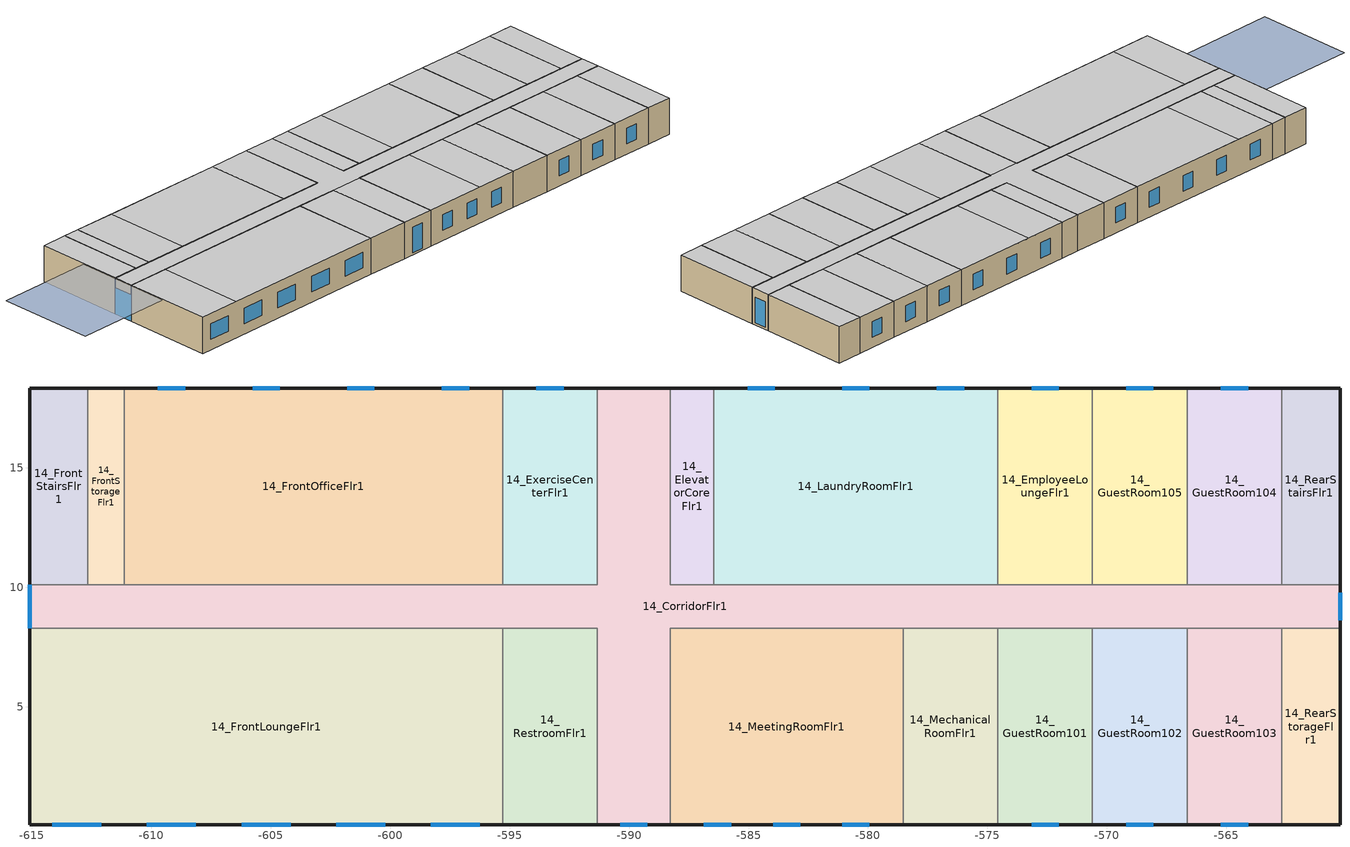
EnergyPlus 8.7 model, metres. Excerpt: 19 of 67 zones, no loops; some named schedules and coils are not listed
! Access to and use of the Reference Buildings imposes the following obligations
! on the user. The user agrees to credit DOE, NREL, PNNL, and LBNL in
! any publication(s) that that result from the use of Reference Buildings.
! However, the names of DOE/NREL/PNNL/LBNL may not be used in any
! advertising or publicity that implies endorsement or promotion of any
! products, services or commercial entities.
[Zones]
14_CorridorFlr1
 floor ground (HPSlab): -560.24,10.11 -560.24,8.28 -588.28,8.28 -588.28,0.05 -591.33,0.05 -591.33,8.28 -615.1,8.28 -615.1,10.11 -591.33,10.11 -591.33,18.34 -588.28,18.34 -588.28,10.11 z0
 wall outside (HPWall): -588.28,18.34 -591.33,18.34 / -615.1,10.11 -615.1,8.28 / -591.33,0.05 -588.28,0.05 / -560.24,8.28 -560.24,10.11 z0:3.35
 wall to 14_RearStairsFlr1 (int-walls): -560.24,10.11 -562.68,10.11 z0:3.35
 wall to 14_ExerciseCenterFlr1 (int-walls): -591.33,18.34 -591.33,10.11 -595.29,10.11 z0:3.35
 wall to 14_FrontOfficeFlr1 (int-walls): -595.29,10.11 -611.14,10.11 z0:3.35
 wall to 14_FrontStorageFlr1 (int-walls): -611.14,10.11 -612.66,10.11 z0:3.35
 wall to 14_FrontStairsFlr1 (int-walls): -612.66,10.11 -615.1,10.11 z0:3.35
 wall to 14_FrontLoungeFlr1 (int-walls): -615.1,8.28 -595.29,8.28 z0:3.35
 wall to 14_RestroomFlr1 (int-walls): -595.29,8.28 -591.33,8.28 -591.33,0.05 z0:3.35
 wall to 14_MeetingRoomFlr1 (int-walls): -588.28,0.05 -588.28,8.28 -578.53,8.28 z0:3.35
 wall to 14_MechanicalRoomFlr1 (int-walls): -578.53,8.28 -574.56,8.28 z0:3.35
 wall to 14_GuestRoom101 (int-walls): -574.56,8.28 -570.6,8.28 z0:3.35
 wall to 14_GuestRoom102 (int-walls): -570.6,8.28 -566.64,8.28 z0:3.35
 wall to 14_GuestRoom103 (int-walls): -566.64,8.28 -562.68,8.28 z0:3.35
 wall to 14_RearStorageFlr1 (int-walls): -562.68,8.28 -560.24,8.28 z0:3.35
 wall to 14_GuestRoom104 (int-walls): -562.68,10.11 -566.64,10.11 z0:3.35
 wall to 14_GuestRoom105 (int-walls): -566.64,10.11 -570.6,10.11 z0:3.35
 wall to 14_EmployeeLoungeFlr1 (int-walls): -570.6,10.11 -574.56,10.11 z0:3.35
 wall to 14_LaundryRoomFlr1 (int-walls): -574.56,10.11 -586.45,10.11 z0:3.35
 wall to 14_ElevatorCoreFlr1 (int-walls): -586.45,10.11 -588.28,10.11 -588.28,18.34 z0:3.35
 window (Dbl Elec Abs Bleached 6mm/13mm Air): -615.1,10.11 -615.1,8.28 z0:2.44; -590.37,0.05 -589.23,0.05 / -560.24,8.62 -560.24,9.76 z0.19:2.55
 ceiling to 14_CorridorFlr2 (INT-FLOOR-UNDERSIDE): -615.1,10.11 -615.1,8.28 -560.24,8.28 -560.24,10.11 -588.28,10.11 -588.28,18.34 -591.33,18.34 -591.33,10.11 z3.35
 ceiling to 14_GuestRoom206_208 (INT-FLOOR-UNDERSIDE): -591.33,8.28 -591.33,0.05 -588.28,0.05 -588.28,8.28 z3.35
14_ElevatorCoreFlr1
 floor ground (HPSlab): -586.45,18.34 -586.45,10.11 -588.28,10.11 -588.28,18.34 z0
 wall outside (HPWall): -586.45,18.34 -588.28,18.34 z0:3.35
 wall to 14_LaundryRoomFlr1 (int-walls): -586.45,10.11 -586.45,18.34 z0:3.35
 ceiling to 14_ElevatorCoreFlr2 (INT-FLOOR-UNDERSIDE): -588.28,18.34 -588.28,10.11 -586.45,10.11 -586.45,18.34 z3.35
14_EmployeeLoungeFlr1
 floor ground (HPSlab): -570.6,18.34 -570.6,10.11 -574.56,10.11 -574.56,18.34 z0
 wall outside (HPWall): -570.6,18.34 -574.56,18.34 z0:3.35
 wall to 14_GuestRoom105 (int-walls): -570.6,10.11 -570.6,18.34 z0:3.35
 wall to 14_LaundryRoomFlr1 (int-walls): -574.56,18.34 -574.56,10.11 z0:3.35
 window (Dbl Elec Abs Bleached 6mm/13mm Air): -572.01,18.34 -573.15,18.34 z0.95:2.4
 ceiling to 14_GuestRoom215_218 (INT-FLOOR-UNDERSIDE): -574.56,18.34 -574.56,10.11 -570.6,10.11 -570.6,18.34 z3.35
14_ExerciseCenterFlr1
 floor ground (HPSlab): -591.33,18.34 -591.33,10.11 -595.29,10.11 -595.29,18.34 z0
 wall outside (HPWall): -591.33,18.34 -595.29,18.34 z0:3.35
 wall to 14_FrontOfficeFlr1 (int-walls): -595.29,18.34 -595.29,10.11 z0:3.35
 window (Dbl Elec Abs Bleached 6mm/13mm Air): -592.74,18.34 -593.88,18.34 z0.95:2.4
 ceiling to 14_GuestRoom220_223 (INT-FLOOR-UNDERSIDE): -595.29,18.34 -595.29,10.11 -591.33,10.11 -591.33,18.34 z3.35
14_FrontLoungeFlr1
 floor ground (HPSlab): -595.29,8.28 -595.29,0.05 -615.1,0.05 -615.1,8.28 z0
 wall outside (HPWall): -615.1,8.28 -615.1,0.05 -595.29,0.05 z0:3.35
 wall to 14_RestroomFlr1 (int-walls): -595.29,0.05 -595.29,8.28 z0:3.35
 window (Dbl Elec Abs Bleached 6mm/13mm Air): -614.15,0.05 -612.09,0.05 / -610.18,0.05 -608.13,0.05 / -606.22,0.05 -604.17,0.05 / -602.26,0.05 -600.21,0.05 / -598.3,0.05 -596.24,0.05 z0.95:2.4
 ceiling to 14_GuestRoom201 (INT-FLOOR-UNDERSIDE): -615.1,8.28 -615.1,0.05 -611.14,0.05 -611.14,8.28 z3.35
 ceiling to 14_GuestRoom202_205 (INT-FLOOR-UNDERSIDE): -611.14,8.28 -611.14,0.05 -595.29,0.05 -595.29,8.28 z3.35
14_FrontOfficeFlr1
 floor ground (HPSlab): -595.29,18.34 -595.29,10.11 -611.14,10.11 -611.14,18.34 z0
 wall outside (HPWall): -595.29,18.34 -611.14,18.34 z0:3.35
 wall to 14_FrontStorageFlr1 (int-walls): -611.14,18.34 -611.14,10.11 z0:3.35
 window (Dbl Elec Abs Bleached 6mm/13mm Air): -596.7,18.34 -597.84,18.34 / -600.66,18.34 -601.8,18.34 / -604.63,18.34 -605.76,18.34 / -608.59,18.34 -609.73,18.34 z0.95:2.4
 ceiling to 14_GuestRoom220_223 (INT-FLOOR-UNDERSIDE): -607.18,18.34 -607.18,10.11 -595.29,10.11 -595.29,18.34 z3.35
 ceiling to 14_GuestRoom224 (INT-FLOOR-UNDERSIDE): -611.14,18.34 -611.14,10.11 -607.18,10.11 -607.18,18.34 z3.35
14_FrontStairsFlr1
 floor ground (HPSlab): -612.66,18.34 -612.66,10.11 -615.1,10.11 -615.1,18.34 z0
 wall outside (HPWall): -612.66,18.34 -615.1,18.34 -615.1,10.11 z0:3.35
 wall to 14_FrontStorageFlr1 (int-walls): -612.66,10.11 -612.66,18.34 z0:3.35
 ceiling to 14_FrontStairsFlr2 (INT-FLOOR-UNDERSIDE): -615.1,18.34 -615.1,10.11 -612.66,10.11 -612.66,18.34 z3.35
14_FrontStorageFlr1
 floor ground (HPSlab): -611.14,18.34 -611.14,10.11 -612.66,10.11 -612.66,18.34 z0
 wall outside (HPWall): -611.14,18.34 -612.66,18.34 z0:3.35
 ceiling to 14_FrontStorageFlr2 (INT-FLOOR-UNDERSIDE): -612.66,18.34 -612.66,10.11 -611.14,10.11 -611.14,18.34 z3.35
14_GuestRoom101
 floor ground (HPSlab): -570.6,8.28 -570.6,0.05 -574.56,0.05 -574.56,8.28 z0
 wall outside (HPWall): -574.56,0.05 -570.6,0.05 z0:3.35
 wall to 14_MechanicalRoomFlr1 (int-walls): -574.56,8.28 -574.56,0.05 z0:3.35
 wall to 14_GuestRoom102 (int-walls): -570.6,0.05 -570.6,8.28 z0:3.35
 window (Dbl Elec Abs Bleached 6mm/13mm Air): -573.15,0.05 -572.01,0.05 z0.95:2.4
 ceiling to 14_GuestRoom209_212 (INT-FLOOR-UNDERSIDE): -574.56,8.28 -574.56,0.05 -570.6,0.05 -570.6,8.28 z3.35
14_GuestRoom102
 floor ground (HPSlab): -566.64,8.28 -566.64,0.05 -570.6,0.05 -570.6,8.28 z0
 wall outside (HPWall): -570.6,0.05 -566.64,0.05 z0:3.35
 wall to 14_GuestRoom103 (int-walls): -566.64,0.05 -566.64,8.28 z0:3.35
 window (Dbl Elec Abs Bleached 6mm/13mm Air): -569.19,0.05 -568.05,0.05 z0.95:2.4
 ceiling to 14_GuestRoom209_212 (INT-FLOOR-UNDERSIDE): -570.6,8.28 -570.6,0.05 -566.64,0.05 -566.64,8.28 z3.35
14_GuestRoom103
 floor ground (HPSlab): -562.68,8.28 -562.68,0.05 -566.64,0.05 -566.64,8.28 z0
 wall outside (HPWall): -566.64,0.05 -562.68,0.05 z0:3.35
 wall to 14_RearStorageFlr1 (int-walls): -562.68,0.05 -562.68,8.28 z0:3.35
 window (Dbl Elec Abs Bleached 6mm/13mm Air): -565.23,0.05 -564.09,0.05 z0.95:2.4
 ceiling to 14_GuestRoom213 (INT-FLOOR-UNDERSIDE): -566.64,8.28 -566.64,0.05 -562.68,0.05 -562.68,8.28 z3.35
14_GuestRoom104
 floor ground (HPSlab): -562.68,18.34 -562.68,10.11 -566.64,10.11 -566.64,18.34 z0
 wall outside (HPWall): -562.68,18.34 -566.64,18.34 z0:3.35
 wall to 14_RearStairsFlr1 (int-walls): -562.68,10.11 -562.68,18.34 z0:3.35
 wall to 14_GuestRoom105 (int-walls): -566.64,18.34 -566.64,10.11 z0:3.35
 window (Dbl Elec Abs Bleached 6mm/13mm Air): -564.09,18.34 -565.23,18.34 z0.95:2.4
 ceiling to 14_GuestRoom214 (INT-FLOOR-UNDERSIDE): -566.64,18.34 -566.64,10.11 -562.68,10.11 -562.68,18.34 z3.35
14_GuestRoom105
 floor ground (HPSlab): -566.64,18.34 -566.64,10.11 -570.6,10.11 -570.6,18.34 z0
 wall outside (HPWall): -566.64,18.34 -570.6,18.34 z0:3.35
 window (Dbl Elec Abs Bleached 6mm/13mm Air): -568.05,18.34 -569.19,18.34 z0.95:2.4
 ceiling to 14_GuestRoom215_218 (INT-FLOOR-UNDERSIDE): -570.6,18.34 -570.6,10.11 -566.64,10.11 -566.64,18.34 z3.35
14_LaundryRoomFlr1
 floor ground (HPSlab): -574.56,18.34 -574.56,10.11 -586.45,10.11 -586.45,18.34 z0
 wall outside (HPWall): -574.56,18.34 -586.45,18.34 z0:3.35
 window (Dbl Elec Abs Bleached 6mm/13mm Air): -575.98,18.34 -577.11,18.34 / -579.94,18.34 -581.08,18.34 / -583.9,18.34 -585.04,18.34 z0.95:2.4
 ceiling to 14_GuestRoom215_218 (INT-FLOOR-UNDERSIDE): -582.49,18.34 -582.49,10.11 -574.56,10.11 -574.56,18.34 z3.35
 ceiling to 14_GuestRoom219 (INT-FLOOR-UNDERSIDE): -586.45,18.34 -586.45,10.11 -582.49,10.11 -582.49,18.34 z3.35
14_MechanicalRoomFlr1
 floor ground (HPSlab): -574.56,8.28 -574.56,0.05 -578.53,0.05 -578.53,8.28 z0
 wall outside (HPWall): -578.53,0.05 -574.56,0.05 z0:3.35
 wall to 14_MeetingRoomFlr1 (int-walls): -578.53,8.28 -578.53,0.05 z0:3.35
 ceiling to 14_GuestRoom209_212 (INT-FLOOR-UNDERSIDE): -578.53,8.28 -578.53,0.05 -574.56,0.05 -574.56,8.28 z3.35
14_MeetingRoomFlr1
 floor ground (HPSlab): -578.53,8.28 -578.53,0.05 -588.28,0.05 -588.28,8.28 z0
 wall outside (HPWall): -588.28,0.05 -578.53,0.05 z0:3.35
 window (Dbl Elec Abs Bleached 6mm/13mm Air): -586.87,0.05 -585.73,0.05 / -581.08,0.05 -579.94,0.05 / -583.97,0.05 -582.83,0.05 z0.95:2.4
 ceiling to 14_GuestRoom206_208 (INT-FLOOR-UNDERSIDE): -588.28,8.28 -588.28,0.05 -582.49,0.05 -582.49,8.28 z3.35
 ceiling to 14_GuestRoom209_212 (INT-FLOOR-UNDERSIDE): -582.49,8.28 -582.49,0.05 -578.53,0.05 -578.53,8.28 z3.35
14_RearStairsFlr1
 floor ground (HPSlab): -560.24,18.34 -560.24,10.11 -562.68,10.11 -562.68,18.34 z0
 wall outside (HPWall): -560.24,10.11 -560.24,18.34 -562.68,18.34 z0:3.35
 ceiling to 14_RearStairsFlr2 (INT-FLOOR-UNDERSIDE): -562.68,18.34 -562.68,10.11 -560.24,10.11 -560.24,18.34 z3.35
14_RearStorageFlr1
 floor ground (HPSlab): -560.24,8.28 -560.24,0.05 -562.68,0.05 -562.68,8.28 z0
 wall outside (HPWall): -562.68,0.05 -560.24,0.05 -560.24,8.28 z0:3.35
 ceiling to 14_RearStorageFlr2 (INT-FLOOR-UNDERSIDE): -562.68,8.28 -562.68,0.05 -560.24,0.05 -560.24,8.28 z3.35
14_RestroomFlr1
 floor ground (HPSlab): -591.33,8.28 -591.33,0.05 -595.29,0.05 -595.29,8.28 z0
 wall outside (HPWall): -595.29,0.05 -591.33,0.05 z0:3.35
 ceiling to 14_GuestRoom206_208 (INT-FLOOR-UNDERSIDE): -595.29,8.28 -595.29,0.05 -591.33,0.05 -591.33,8.28 z3.35
shading: -624.29,13.72 -624.29,4.57 -615.15,4.57 -615.15,13.72 z3.35
[Building]
Ref Bldg Small Hotel New2004_v1.3_5.0: North Axis {deg}=0; Terrain=City; Loads Convergence Tolerance Value=0.04; Temperature Convergence Tolerance Value {deltaC}=0.2; Solar Distribution=FullInteriorAndExterior; Maximum Number of Warmup Days=25; Minimum Number of Warmup Days=6
[Site:Location]
USA IL-CHICAGO-OHARE: Latitude {deg}=41.77; Longitude {deg}=-87.75; Time Zone {hr}=-6; Elevation {m}=190
[SizingPeriod:WeatherFileDays] Day of Week for Start Day=Monday; Use Weather File Daylight Saving Period=Yes; Use Weather File Rain and Snow Indicators=Yes
Name | Begin Month | Begin Day of Month | End Month | End Day of Month
HDD | 11 | 20 | 11 | 20
CDD | 7 | 21 | 7 | 21
HDD3 | 12 | 20 | 12 | 20
CDD2 | 5 | 23 | 5 | 23
[Site:GroundTemperature:BuildingSurface]
4.4, 3.3, 2.3, 1.8, 2, 4, 6.8, 9.3, 10.1, 9.6, 7.8, 6
[Site:WaterMainsTemperature]
Calculation Method=CORRELATION; Annual Average Outdoor Air Temperature {C}=9.69; Maximum Difference In Monthly Average Outdoor Air Temperatures {deltaC}=28.1
[Material] Thermal Absorptance=0.9
Name | Roughness | Thickness {m} | Conductivity {W/m-K} | Density {kg/m3} | Specific Heat {J/kg-K} | Solar Absorptance | Visible Absorptance
Std Wood 6inch | MediumSmooth | 0.15 | 0.12 | 540 | 1210 | 0.7 | 0.7
1/2IN Gypsum | Smooth | 0.0127 | 0.16 | 784.9 | 830 | 0.92 | 0.92
1IN Stucco | Smooth | 0.0253 | 0.6918 | 1858 | 837 | 0.92 | 0.92
8IN CONCRETE HW | Rough | 0.2032 | 1.311 | 2240 | 836.8 | 0.7 | 0.7
HW CONCRETE; MAT-CC05 4 HW CONCRETE | Rough | 0.1016 | 1.311 | 2240 | 836.8 | 0.7 | 0.7
Wall Insulation HP | MediumRough | 0.32972 | 0.049 | 265 | 836.8 | 0.7 | 0.7
Slab Insulation HP | MediumRough | 0.04439 | 0.049 | 265 | 836.8 | 0.7 | 0.7
[Material:NoMass]
CP02 CARPET PAD: Roughness=VeryRough; Thermal Resistance {m2-K/W}=0.2165; Thermal Absorptance=0.9; Solar Absorptance=0.7; Visible Absorptance=0.8
[WindowMaterial:Glazing] Optical Data Type=SpectralAverage; Thickness {m}=0.012; Infrared Transmittance at Normal Incidence=0; Front Side Infrared Hemispherical Emissivity=0.84; Conductivity {W/m-K}=0.9
Name | Solar Transmittance at Normal Incidence | Front Side Solar Reflectance at Normal Incidence | Back Side Solar Reflectance at Normal Incidence | Visible Transmittance at Normal Incidence | Front Side Visible Reflectance at Normal Incidence | Back Side Visible Reflectance at Normal Incidence | Back Side Infrared Hemispherical Emissivity
ECABS-2 BLEACHED 6MM | 0.814 | 0.086 | 0.086 | 0.847 | 0.099 | 0.099 | 0.1
ECABS-2 COLORED 6MM | 0.111 | 0.179 | 0.179 | 0.128 | 0.081 | 0.081 | 0.1
CLEAR 12MM | 0.653 | 0.064 | 0.064 | 0.841 | 0.077 | 0.077 | 0.84
[WindowMaterial:Gas]
ARGON 13MM: Gas Type=Argon; Thickness {m}=0.0127
[Construction]
int-walls: 1/2IN Gypsum, 1/2IN Gypsum
INT-FLOOR-UNDERSIDE: CP02 CARPET PAD, MAT-CC05 4 HW CONCRETE
InteriorFurnishings: Std Wood 6inch
HPWall: 1IN Stucco, 8IN CONCRETE HW, Wall Insulation HP, 1/2IN Gypsum
HPSlab: HW CONCRETE, Slab Insulation HP, CP02 CARPET PAD
Dbl Elec Abs Bleached 6mm/13mm Air: ECABS-2 BLEACHED 6MM, ARGON 13MM, CLEAR 12MM, ARGON 13MM, CLEAR 12MM
Dbl Elec Abs Colored 6mm/13mm Air: ECABS-2 COLORED 6MM, ARGON 13MM, CLEAR 12MM, ARGON 13MM, CLEAR 12MM
[WindowProperty:ShadingControl]
14_ECW: Shading Type=SwitchableGlazing; Construction with Shading=Dbl Elec Abs Colored 6mm/13mm Air; Shading Control Type=OnIfHighZoneAirTemperature; Setpoint {W/m2, W or deg C}=24; Shading Control Is Scheduled=No; Glare Control Is Active=No
[Zone] Type=1; Multiplier=1; Floor Area {m2}=autocalculate; Part of Total Floor Area=Yes
14_CorridorFlr1; 14_ElevatorCoreFlr1; 14_EmployeeLoungeFlr1; 14_ExerciseCenterFlr1; 14_FrontLoungeFlr1; 14_FrontOfficeFlr1; 14_FrontStairsFlr1; 14_FrontStorageFlr1; 14_GuestRoom101; 14_GuestRoom102; 14_GuestRoom103; 14_GuestRoom104; 14_GuestRoom105; 14_LaundryRoomFlr1; 14_MechanicalRoomFlr1; 14_MeetingRoomFlr1; 14_RearStairsFlr1; 14_RearStorageFlr1; 14_RestroomFlr1
[InternalMass] Construction=InteriorFurnishings
Name | Zone | Surface Area {m2}
14_CorridorFlr1 Internal Mass | 14_CorridorFlr1 | 301.0117
14_ElevatorCoreFlr1 Internal Mass | 14_ElevatorCoreFlr1 | 30.1006
14_EmployeeLoungeFlr1 Internal Mass | 14_EmployeeLoungeFlr1 | 65.2179
14_ExerciseCenterFlr1 Internal Mass | 14_ExerciseCenterFlr1 | 65.2179
14_FrontLoungeFlr1 Internal Mass | 14_FrontLoungeFlr1 | 326.1134
14_FrontOfficeFlr1 Internal Mass | 14_FrontOfficeFlr1 | 260.8717
14_FrontStairsFlr1 Internal Mass | 14_FrontStairsFlr1 | 40.1341
14_FrontStorageFlr1 Internal Mass | 14_FrontStorageFlr1 | 25.0838
14_GuestRoom101 Internal Mass | 14_GuestRoom101 | 65.2227
14_GuestRoom102 Internal Mass | 14_GuestRoom102 | 65.2227
14_GuestRoom103 Internal Mass | 14_GuestRoom103 | 65.2227
14_GuestRoom104 Internal Mass | 14_GuestRoom104 | 65.2179
14_GuestRoom105 Internal Mass | 14_GuestRoom105 | 65.2179
14_LaundryRoomFlr1 Internal Mass | 14_LaundryRoomFlr1 | 195.6538
14_MechanicalRoomFlr1 Internal Mass | 14_MechanicalRoomFlr1 | 65.2227
14_MeetingRoomFlr1 Internal Mass | 14_MeetingRoomFlr1 | 160.5482
14_RearStairsFlr1 Internal Mass | 14_RearStairsFlr1 | 40.144
14_RearStorageFlr1 Internal Mass | 14_RearStorageFlr1 | 40.1469
14_RestroomFlr1 Internal Mass | 14_RestroomFlr1 | 65.2227
[People] Fraction Radiant=0.3; Sensible Heat Fraction=AUTOCALCULATE; Activity Level Schedule=14_ACTIVITY_SCH; Enable ASHRAE 55 Comfort Warnings=No; Mean Radiant Temperature Calculation Type=ZoneAveraged; Work Efficiency Schedule=14_WORK_EFF_SCH; Clothing Insulation Calculation Method=ClothingInsulationSchedule; Clothing Insulation Schedule=14_CLOTHING_SCH; Air Velocity Schedule=14_AIR_VELO_SCH; Thermal Comfort Model 1 Type=FANGER
Name | Zone or ZoneList | Number of People Schedule | Number of People Calculation Method | Number of People | Zone Floor Area per Person {m2/person}
14_EmployeeLoungeFlr1 People | 14_EmployeeLoungeFlr1 | 14_EmployeeLounge_Occ_Sch | People | 11
14_ExerciseCenterFlr1 People | 14_ExerciseCenterFlr1 | 14_ExerciseRoom_Occ_Sch | People | 11
14_FrontLoungeFlr1 People | 14_FrontLoungeFlr1 | 14_EmployeeLounge_Occ_Sch | Area/Person |  | 3.08
14_FrontOfficeFlr1 People | 14_FrontOfficeFlr1 | 14_Office_Occ_Sch | People | 10 | 23.41
14_GuestRoom101 People | 14_GuestRoom101 | 14_GuestRoom_Occ_Sch | Area/Person |  | 23.41
14_GuestRoom102 People | 14_GuestRoom102 | 14_GuestRoom_Occ_Sch | Area/Person |  | 23.41
14_GuestRoom103 People | 14_GuestRoom103 | 14_GuestRoom_Occ_Sch | Area/Person |  | 23.41
14_GuestRoom104 People | 14_GuestRoom104 | 14_GuestRoom_Occ_Sch | Area/Person |  | 23.41
14_GuestRoom105 People | 14_GuestRoom105 | 14_GuestRoom_Occ_Sch | Area/Person |  | 23.41
14_LaundryRoomFlr1 People | 14_LaundryRoomFlr1 | 14_LaundryRoom_Occ_Sch | People | 11
14_MeetingRoomFlr1 People | 14_MeetingRoomFlr1 | 14_MeetingRoom_Occ_Sch | Area/Person |  | 1.87
14_RestroomFlr1 People | 14_RestroomFlr1 | 14_BLDG_OCC_SCH | People | 1
[Lights] Design Level Calculation Method=Watts/Area; Return Air Fraction=0; Fraction Radiant=0.2; Fraction Visible=0.6; Fraction Replaceable=1; Return Air Fraction Calculated from Plenum Temperature=No
Name | Zone or ZoneList | Schedule | Watts per Zone Floor Area {W/m2}
14_CorridorFlr1_Lights | 14_CorridorFlr1 | 14_Corridor_Ltg_Sch | 3.23
14_EmployeeLoungeFlr1_Lights | 14_EmployeeLoungeFlr1 | 14_EmployeeLounge_Ltg_Sch | 7.74
14_ExerciseCenterFlr1_Lights | 14_ExerciseCenterFlr1 | 14_ExerciseRoom_Ltg_Sch_Base | 5.82
14_FrontLoungeFlr1_Lights | 14_FrontLoungeFlr1 | 14_EmployeeLounge_Ltg_Sch | 7.1
14_FrontOfficeFlr1_Lights | 14_FrontOfficeFlr1 | 14_Office_Ltg_Sch_Base | 7.1
14_FrontStairsFlr1_Lights | 14_FrontStairsFlr1 | 14_Corridor_Ltg_Sch | 3.88
14_FrontStorageFlr1_Lights | 14_FrontStorageFlr1 | 14_Storage_Ltg_Sch | 5.16
14_GuestRoom101_Lights | 14_GuestRoom101 | 14_GuestRoom_Ltg_Sch_Base | 7.1
14_GuestRoom102_Lights | 14_GuestRoom102 | 14_GuestRoom_Ltg_Sch_Base | 7.1
14_GuestRoom103_Lights | 14_GuestRoom103 | 14_GuestRoom_Ltg_Sch_Base | 7.1
14_GuestRoom104_Lights | 14_GuestRoom104 | 14_GuestRoom_Ltg_Sch_Base | 7.1
14_GuestRoom105_Lights | 14_GuestRoom105 | 14_GuestRoom_Ltg_Sch_Base | 7.1
14_LaundryRoomFlr1_Lights | 14_LaundryRoomFlr1 | 14_LaundryRoom_Ltg_Sch | 3.88
14_MechanicalRoomFlr1_Lights | 14_MechanicalRoomFlr1 | 14_BLDG_LIGHT_SCH | 9.7
14_MeetingRoomFlr1_Lights | 14_MeetingRoomFlr1 | 14_MeetingRoom_Ltg_Sch_Base | 8.4
14_RearStairsFlr1_Lights | 14_RearStairsFlr1 | 14_Corridor_Ltg_Sch | 3.88
14_RearStorageFlr1_Lights | 14_RearStorageFlr1 | 14_Storage_Ltg_Sch | 5.16
14_RestroomFlr1_Lights | 14_RestroomFlr1 | 14_BLDG_LIGHT_SCH | 5.82
[ElectricEquipment] Fraction Latent=0; Fraction Lost=0
Name | Zone or ZoneList | Schedule | Design Level Calculation Method | Design Level {W} | Fraction Radiant | Watts per Zone Floor Area {W/m2}
14_ElevatorCoreFlr1_Elevators_Equip | 14_ElevatorCoreFlr1 | 14_BLDG_ELEVATORS | EquipmentLevel | 32109.9 | 0.5
14_EmployeeLoungeFlr1_PlugMisc_Equip | 14_EmployeeLoungeFlr1 | 14_EmployeeLounge_Eqp_Sch | Watts/Area |  | 0.5 | 77.16
14_ExerciseCenterFlr1_PlugMisc_Equip | 14_ExerciseCenterFlr1 | 14_ExerciseRoom_Eqp_Sch | Watts/Area |  | 0.5 | 11.5
14_FrontLoungeFlr1_PlugMisc_Equip | 14_FrontLoungeFlr1 | 14_EmployeeLounge_Eqp_Sch | Watts/Area |  | 0.5 | 15.4
14_FrontOfficeFlr1_PlugMisc_Equip | 14_FrontOfficeFlr1 | 14_Office_Eqp_Sch | Watts/Area |  | 0.5 | 12.9
14_GuestRoom101_PlugMisc_Equip | 14_GuestRoom101 | 14_GuestRoom_Eqp_Sch | Watts/Area |  | 0.5 | 14.3
14_GuestRoom102_PlugMisc_Equip | 14_GuestRoom102 | 14_GuestRoom_Eqp_Sch | Watts/Area |  | 0.5 | 14.3
14_GuestRoom103_PlugMisc_Equip | 14_GuestRoom103 | 14_GuestRoom_Eqp_Sch | Watts/Area |  | 0.5 | 14.3
14_GuestRoom104_PlugMisc_Equip | 14_GuestRoom104 | 14_GuestRoom_Eqp_Sch | Watts/Area |  | 0.5 | 14.3
14_GuestRoom105_PlugMisc_Equip | 14_GuestRoom105 | 14_GuestRoom_Eqp_Sch | Watts/Area |  | 0.5 | 14.3
14_LaundryRoomFlr1_LaundryWashers_Equip | 14_LaundryRoomFlr1 | 14_LaundryRoom_Eqp_Elec_Sch | EquipmentLevel | 2140 | 0.2
14_MeetingRoomFlr1_PlugMisc_Equip | 14_MeetingRoomFlr1 | 14_MeetingRoom_Eqp_Sch | Watts/Area |  | 0.5 | 12.9
14_RestroomFlr1_PlugMisc_Equip | 14_RestroomFlr1 | 14_BLDG_EQUIP_SCH | Watts/Area |  | 0.5 | 10.76
[GasEquipment]
14_LaundryRoomFlr1_LaundryDryers_Equip: Zone or ZoneList=14_LaundryRoomFlr1; Schedule=14_LaundryRoom_Eqp_Gas_Sch; Design Level Calculation Method=EquipmentLevel; Design Level {W}=18025; Fraction Latent=0; Fraction Radiant=0.2; Fraction Lost=0.5
[ZoneInfiltration:DesignFlowRate] Design Flow Rate Calculation Method=Flow/ExteriorArea; Flow per Exterior Surface Area {m3/s-m2}=0.000302; Constant Term Coefficient=1; Temperature Term Coefficient=0; Velocity Term Coefficient=0; Velocity Squared Term Coefficient=0
Name | Zone or ZoneList | Schedule
14_CorridorFlr1_Infiltration | 14_CorridorFlr1 | 14_INFIL_HALF_ON_SCH
14_ElevatorCoreFlr1_Infiltration | 14_ElevatorCoreFlr1 | 14_INFIL_HALF_ON_SCH
14_EmployeeLoungeFlr1_Infiltration | 14_EmployeeLoungeFlr1 | 14_INFIL_HALF_ON_SCH
14_ExerciseCenterFlr1_Infiltration | 14_ExerciseCenterFlr1 | 14_INFIL_HALF_ON_SCH
14_FrontLoungeFlr1_Infiltration | 14_FrontLoungeFlr1 | 14_INFIL_HALF_ON_SCH
14_FrontOfficeFlr1_Infiltration | 14_FrontOfficeFlr1 | 14_INFIL_HALF_ON_SCH
14_FrontStairsFlr1_Infiltration | 14_FrontStairsFlr1 | 14_INFIL_SCH
14_FrontStorageFlr1_Infiltration | 14_FrontStorageFlr1 | 14_INFIL_HALF_ON_SCH
14_GuestRoom101_Infiltration | 14_GuestRoom101 | 14_INFIL_HALF_ON_SCH
14_GuestRoom102_Infiltration | 14_GuestRoom102 | 14_INFIL_HALF_ON_SCH
14_GuestRoom103_Infiltration | 14_GuestRoom103 | 14_INFIL_HALF_ON_SCH
14_GuestRoom104_Infiltration | 14_GuestRoom104 | 14_INFIL_HALF_ON_SCH
14_GuestRoom105_Infiltration | 14_GuestRoom105 | 14_INFIL_HALF_ON_SCH
14_LaundryRoomFlr1_Infiltration | 14_LaundryRoomFlr1 | 14_INFIL_HALF_ON_SCH
14_MechanicalRoomFlr1_Infiltration | 14_MechanicalRoomFlr1 | 14_INFIL_HALF_ON_SCH
14_MeetingRoomFlr1_Infiltration | 14_MeetingRoomFlr1 | 14_INFIL_HALF_ON_SCH
14_RearStairsFlr1_Infiltration | 14_RearStairsFlr1 | 14_INFIL_SCH
14_RearStorageFlr1_Infiltration | 14_RearStorageFlr1 | 14_INFIL_HALF_ON_SCH
14_RestroomFlr1_Infiltration | 14_RestroomFlr1 | 14_INFIL_HALF_ON_SCH
[ZoneVentilation:WindandStackOpenArea] Opening Area Fraction Schedule=14_VentingSched; Opening Effectiveness=0.5; Discharge Coefficient for Opening=autocalculate; Minimum Indoor Temperature {C}=23; Maximum Indoor Temperature {C}=25.5; Delta Temperature {deltaC}=0.5; Minimum Outdoor Temperature {C}=-32; Maximum Outdoor Temperature {C}=33; Maximum Wind Speed {m/s}=40
Name | Zone | Opening Area {m2} | Effective Angle {deg}
14_D_CorridorFlr1_16_0_0_0_0_NV | 14_CorridorFlr1 | 4.44 | 270
14_W_CorridorFlr1_20_0_0_0_0_NV | 14_CorridorFlr1 | 2.69 | 180
14_W_CorridorFlr1_2_0_0_0_0_NV | 14_CorridorFlr1 | 2.69 | 90
14_W_ExerciseCenterFlr1_3_0_0_0_0_NV | 14_ExerciseCenterFlr1 | 1.65 | 0
14_W_FrontLoungeFlr1_5_0_0_0_0_NV; 14_W_FrontLoungeFlr1_5_0_0_0_1_NV; 14_W_FrontLoungeFlr1_5_0_0_0_2_NV; 14_W_FrontLoungeFlr1_5_0_0_0_3_NV; 14_W_FrontLoungeFlr1_5_0_0_0_4_NV | 14_FrontLoungeFlr1 | 2.97 | 180
14_W_FrontOfficeFlr1_3_0_0_0_0_NV; 14_W_FrontOfficeFlr1_3_0_0_0_1_NV; 14_W_FrontOfficeFlr1_3_0_0_0_2_NV; 14_W_FrontOfficeFlr1_3_0_0_0_3_NV | 14_FrontOfficeFlr1 | 1.64 | 0
14_W_LaundryRoomFlr1_3_0_0_0_0_NV; 14_W_LaundryRoomFlr1_3_0_0_0_1_NV; 14_W_LaundryRoomFlr1_3_0_0_0_2_NV | 14_LaundryRoomFlr1 | 1.65 | 0
14_W_MeetingRoomFlr1_5_0_0_0_0_NV; 14_W_MeetingRoomFlr1_5_0_0_0_1_NV; 14_W_MeetingRoomFlr1_5_0_0_0_2_NV | 14_MeetingRoomFlr1 | 1.65 | 180
[Exterior:Lights]
14_Exterior Facade Lighting: Schedule=ALWAYS_ON; Design Level {W}=7536; Control Option=AstronomicalClock
[DesignSpecification:OutdoorAir] Outdoor Air Method=Flow/Zone
Name | Outdoor Air Flow per Zone {m3/s}
14_SZ DSOA FrontStairsFlr1; 14_SZ DSOA FrontStorageFlr1; 14_SZ DSOA RearStairsFlr1; 14_SZ DSOA RearStorageFlr1
14_SZ DSOA GuestRoom101; 14_SZ DSOA GuestRoom102; 14_SZ DSOA GuestRoom103; 14_SZ DSOA GuestRoom104; 14_SZ DSOA GuestRoom105 | 0.01416
[Sizing:Zone] Zone Cooling Design Supply Air Temperature Input Method=SupplyAirTemperature; Zone Cooling Design Supply Air Temperature {C}=14; Zone Heating Design Supply Air Temperature Input Method=SupplyAirTemperature; Zone Heating Design Supply Air Temperature {C}=40; Zone Cooling Design Supply Air Humidity Ratio {kgWater/kgDryAir}=0.0085; Zone Heating Design Supply Air Humidity Ratio {kgWater/kgDryAir}=0.008; Cooling Design Air Flow Method=DesignDay; Heating Design Air Flow Method=DesignDay
Name | Design Specification Outdoor Air Object
14_FrontStairsFlr1 | 14_SZ DSOA FrontStairsFlr1
14_FrontStorageFlr1 | 14_SZ DSOA FrontStorageFlr1
14_GuestRoom101 | 14_SZ DSOA GuestRoom101
14_GuestRoom102 | 14_SZ DSOA GuestRoom102
14_GuestRoom103 | 14_SZ DSOA GuestRoom103
14_GuestRoom104 | 14_SZ DSOA GuestRoom104
14_GuestRoom105 | 14_SZ DSOA GuestRoom105
14_RearStairsFlr1 | 14_SZ DSOA RearStairsFlr1
14_RearStorageFlr1 | 14_SZ DSOA RearStorageFlr1
[ZoneControl:Thermostat] Control Type Schedule=14_Dual Zone Control Type Sched
Name | Zone or ZoneList | Control 1
14_FrontStairsFlr1 Thermostat | 14_FrontStairsFlr1 | 14_FrontStairsFlr1 DualSPSched
14_FrontStorageFlr1 Thermostat | 14_FrontStorageFlr1 | 14_FrontStorageFlr1 DualSPSched
14_GuestRoom101 Thermostat | 14_GuestRoom101 | 14_GuestRoom101 DualSPSched
14_GuestRoom102 Thermostat | 14_GuestRoom102 | 14_GuestRoom102 DualSPSched
14_GuestRoom103 Thermostat | 14_GuestRoom103 | 14_GuestRoom103 DualSPSched
14_GuestRoom104 Thermostat | 14_GuestRoom104 | 14_GuestRoom104 DualSPSched
14_GuestRoom105 Thermostat | 14_GuestRoom105 | 14_GuestRoom105 DualSPSched
14_RearStairsFlr1 Thermostat | 14_RearStairsFlr1 | 14_RearStairsFlr1 DualSPSched
14_RearStorageFlr1 Thermostat | 14_RearStorageFlr1 | 14_RearStorageFlr1 DualSPSched
[ThermostatSetpoint:DualSetpoint]
Name | Heating Setpoint Temperature Schedule | Cooling Setpoint Temperature Schedule
14_FrontStairsFlr1 DualSPSched; 14_FrontStorageFlr1 DualSPSched; 14_RearStairsFlr1 DualSPSched; 14_RearStorageFlr1 DualSPSched | 14_UnitHeater_HtgSP_Sch | 14_UnitHeater_ClgSP_Sch
14_GuestRoom101 DualSPSched; 14_GuestRoom102 DualSPSched; 14_GuestRoom103 DualSPSched; 14_GuestRoom104 DualSPSched; 14_GuestRoom105 DualSPSched | 14_HTGSETP_SCH | 14_CLGSETP_SCH
[ZoneHVAC:PackagedTerminalAirConditioner] Availability Schedule=ALWAYS_ON; Cooling Supply Air Flow Rate {m3/s}=AUTOSIZE; Heating Supply Air Flow Rate {m3/s}=AUTOSIZE; No Load Supply Air Flow Rate {m3/s}=AUTOSIZE; Cooling Outdoor Air Flow Rate {m3/s}=AUTOSIZE; Heating Outdoor Air Flow Rate {m3/s}=AUTOSIZE; No Load Outdoor Air Flow Rate {m3/s}=AUTOSIZE; Fan Placement=DrawThrough; Supply Air Fan Operating Mode Schedule=14_ALWAYS_OFF
Name | Supply Air Fan | Heating Coil | Cooling Coil
14_GuestRoom101 PTAC | 14_GuestRoom101 PTACFan | 14_GuestRoom101 PTAC heat coil | 14_GuestRoom101 PTAC DXCoil
14_GuestRoom102 PTAC | 14_GuestRoom102 PTACFan | 14_GuestRoom102 PTAC heat coil | 14_GuestRoom102 PTAC DXCoil
14_GuestRoom103 PTAC | 14_GuestRoom103 PTACFan | 14_GuestRoom103 PTAC heat coil | 14_GuestRoom103 PTAC DXCoil
14_GuestRoom104 PTAC | 14_GuestRoom104 PTACFan | 14_GuestRoom104 PTAC heat coil | 14_GuestRoom104 PTAC DXCoil
14_GuestRoom105 PTAC | 14_GuestRoom105 PTACFan | 14_GuestRoom105 PTAC heat coil | 14_GuestRoom105 PTAC DXCoil
14_GuestRoom201 PTAC | 14_GuestRoom201 PTACFan | 14_GuestRoom201 PTAC heat coil | 14_GuestRoom201 PTAC DXCoil
14_GuestRoom202_205 PTAC | 14_GuestRoom202_205 PTACFan | 14_GuestRoom202_205 PTAC heat coil | 14_GuestRoom202_205 PTAC DXCoil
14_GuestRoom206_208 PTAC | 14_GuestRoom206_208 PTACFan | 14_GuestRoom206_208 PTAC heat coil | 14_GuestRoom206_208 PTAC DXCoil
14_GuestRoom209_212 PTAC | 14_GuestRoom209_212 PTACFan | 14_GuestRoom209_212 PTAC heat coil | 14_GuestRoom209_212 PTAC DXCoil
14_GuestRoom213 PTAC | 14_GuestRoom213 PTACFan | 14_GuestRoom213 PTAC heat coil | 14_GuestRoom213 PTAC DXCoil
14_GuestRoom214 PTAC | 14_GuestRoom214 PTACFan | 14_GuestRoom214 PTAC heat coil | 14_GuestRoom214 PTAC DXCoil
14_GuestRoom215_218 PTAC | 14_GuestRoom215_218 PTACFan | 14_GuestRoom215_218 PTAC heat coil | 14_GuestRoom215_218 PTAC DXCoil
14_GuestRoom219 PTAC | 14_GuestRoom219 PTACFan | 14_GuestRoom219 PTAC heat coil | 14_GuestRoom219 PTAC DXCoil
14_GuestRoom220_223 PTAC | 14_GuestRoom220_223 PTACFan | 14_GuestRoom220_223 PTAC heat coil | 14_GuestRoom220_223 PTAC DXCoil
14_GuestRoom224 PTAC | 14_GuestRoom224 PTACFan | 14_GuestRoom224 PTAC heat coil | 14_GuestRoom224 PTAC DXCoil
14_GuestRoom301 PTAC | 14_GuestRoom301 PTACFan | 14_GuestRoom301 PTAC heat coil | 14_GuestRoom301 PTAC DXCoil
14_GuestRoom302_305 PTAC | 14_GuestRoom302_305 PTACFan | 14_GuestRoom302_305 PTAC heat coil | 14_GuestRoom302_305 PTAC DXCoil
14_GuestRoom306_308 PTAC | 14_GuestRoom306_308 PTACFan | 14_GuestRoom306_308 PTAC heat coil | 14_GuestRoom306_308 PTAC DXCoil
14_GuestRoom309_312 PTAC | 14_GuestRoom309_312 PTACFan | 14_GuestRoom309_312 PTAC heat coil | 14_GuestRoom309_312 PTAC DXCoil
14_GuestRoom313 PTAC | 14_GuestRoom313 PTACFan | 14_GuestRoom313 PTAC heat coil | 14_GuestRoom313 PTAC DXCoil
14_GuestRoom314 PTAC | 14_GuestRoom314 PTACFan | 14_GuestRoom314 PTAC heat coil | 14_GuestRoom314 PTAC DXCoil
14_GuestRoom315_318 PTAC | 14_GuestRoom315_318 PTACFan | 14_GuestRoom315_318 PTAC heat coil | 14_GuestRoom315_318 PTAC DXCoil
14_GuestRoom319 PTAC | 14_GuestRoom319 PTACFan | 14_GuestRoom319 PTAC heat coil | 14_GuestRoom319 PTAC DXCoil
14_GuestRoom320_323 PTAC | 14_GuestRoom320_323 PTACFan | 14_GuestRoom320_323 PTAC heat coil | 14_GuestRoom320_323 PTAC DXCoil
14_GuestRoom324 PTAC | 14_GuestRoom324 PTACFan | 14_GuestRoom324 PTAC heat coil | 14_GuestRoom324 PTAC DXCoil
14_GuestRoom401 PTAC | 14_GuestRoom401 PTACFan | 14_GuestRoom401 PTAC heat coil | 14_GuestRoom401 PTAC DXCoil
14_GuestRoom402_405 PTAC | 14_GuestRoom402_405 PTACFan | 14_GuestRoom402_405 PTAC heat coil | 14_GuestRoom402_405 PTAC DXCoil
14_GuestRoom406_408 PTAC | 14_GuestRoom406_408 PTACFan | 14_GuestRoom406_408 PTAC heat coil | 14_GuestRoom406_408 PTAC DXCoil
14_GuestRoom409_412 PTAC | 14_GuestRoom409_412 PTACFan | 14_GuestRoom409_412 PTAC heat coil | 14_GuestRoom409_412 PTAC DXCoil
14_GuestRoom413 PTAC | 14_GuestRoom413 PTACFan | 14_GuestRoom413 PTAC heat coil | 14_GuestRoom413 PTAC DXCoil
14_GuestRoom414 PTAC | 14_GuestRoom414 PTACFan | 14_GuestRoom414 PTAC heat coil | 14_GuestRoom414 PTAC DXCoil
14_GuestRoom415_418 PTAC | 14_GuestRoom415_418 PTACFan | 14_GuestRoom415_418 PTAC heat coil | 14_GuestRoom415_418 PTAC DXCoil
14_GuestRoom419 PTAC | 14_GuestRoom419 PTACFan | 14_GuestRoom419 PTAC heat coil | 14_GuestRoom419 PTAC DXCoil
14_GuestRoom420_423 PTAC | 14_GuestRoom420_423 PTACFan | 14_GuestRoom420_423 PTAC heat coil | 14_GuestRoom420_423 PTAC DXCoil
14_GuestRoom424 PTAC | 14_GuestRoom424 PTACFan | 14_GuestRoom424 PTAC heat coil | 14_GuestRoom424 PTAC DXCoil
[ZoneHVAC:UnitHeater] Availability Schedule=ALWAYS_ON; Maximum Supply Air Flow Rate {m3/s}=AUTOSIZE; Supply Air Fan Operation During No Heating=No; Maximum Hot Water or Steam Flow Rate {m3/s}=AUTOSIZE; Minimum Hot Water or Steam Flow Rate {m3/s}=0; Heating Convergence Tolerance=0.001
Name | Supply Air Fan | Heating Coil
14_FrontStairsFlr1 Unit Heater | 14_FrontStairsFlr1 Unit HeaterFan | 14_FrontStairsFlr1 Unit Heater coil
14_FrontStairsFlr2 Unit Heater | 14_FrontStairsFlr2 Unit HeaterFan | 14_FrontStairsFlr2 Unit Heater coil
14_FrontStairsFlr3 Unit Heater | 14_FrontStairsFlr3 Unit HeaterFan | 14_FrontStairsFlr3 Unit Heater coil
14_FrontStairsFlr4 Unit Heater | 14_FrontStairsFlr4 Unit HeaterFan | 14_FrontStairsFlr4 Unit Heater coil
14_FrontStorageFlr1 Unit Heater | 14_FrontStorageFlr1 Unit HeaterFan | 14_FrontStorageFlr1 Unit Heater coil
14_FrontStorageFlr2 Unit Heater | 14_FrontStorageFlr2 Unit HeaterFan | 14_FrontStorageFlr2 Unit Heater coil
14_FrontStorageFlr3 Unit Heater | 14_FrontStorageFlr3 Unit HeaterFan | 14_FrontStorageFlr3 Unit Heater coil
14_FrontStorageFlr4 Unit Heater | 14_FrontStorageFlr4 Unit HeaterFan | 14_FrontStorageFlr4 Unit Heater coil
14_RearStairsFlr1 Unit Heater | 14_RearStairsFlr1 Unit HeaterFan | 14_RearStairsFlr1 Unit Heater coil
14_RearStairsFlr2 Unit Heater | 14_RearStairsFlr2 Unit HeaterFan | 14_RearStairsFlr2 Unit Heater coil
14_RearStairsFlr3 Unit Heater | 14_RearStairsFlr3 Unit HeaterFan | 14_RearStairsFlr3 Unit Heater coil
14_RearStairsFlr4 Unit Heater | 14_RearStairsFlr4 Unit HeaterFan | 14_RearStairsFlr4 Unit Heater coil
14_RearStorageFlr1 Unit Heater | 14_RearStorageFlr1 Unit HeaterFan | 14_RearStorageFlr1 Unit Heater coil
14_RearStorageFlr2 Unit Heater | 14_RearStorageFlr2 Unit HeaterFan | 14_RearStorageFlr2 Unit Heater coil
14_RearStorageFlr3 Unit Heater | 14_RearStorageFlr3 Unit HeaterFan | 14_RearStorageFlr3 Unit Heater coil
14_RearStorageFlr4 Unit Heater | 14_RearStorageFlr4 Unit HeaterFan | 14_RearStorageFlr4 Unit Heater coil
[Zone equipment]
14_FrontStairsFlr1: 14_FrontStairsFlr1 Unit Heater
14_FrontStorageFlr1: 14_FrontStorageFlr1 Unit Heater
14_GuestRoom101: 14_GuestRoom101 PTAC
14_GuestRoom102: 14_GuestRoom102 PTAC
14_GuestRoom103: 14_GuestRoom103 PTAC
14_GuestRoom104: 14_GuestRoom104 PTAC
14_GuestRoom105: 14_GuestRoom105 PTAC
14_RearStairsFlr1: 14_RearStairsFlr1 Unit Heater
14_RearStorageFlr1: 14_RearStorageFlr1 Unit Heater
[Fan:ConstantVolume] Availability Schedule=ALWAYS_ON; Fan Total Efficiency=0.53625; Pressure Rise {Pa}=49.8; Maximum Flow Rate {m3/s}=AUTOSIZE; Motor Efficiency=0.825; Motor In Airstream Fraction=1
14_FrontStairsFlr1 Unit HeaterFan; 14_FrontStairsFlr2 Unit HeaterFan; 14_FrontStairsFlr3 Unit HeaterFan; 14_FrontStairsFlr4 Unit HeaterFan; 14_FrontStorageFlr1 Unit HeaterFan; 14_FrontStorageFlr2 Unit HeaterFan
[Schedule:Compact]
ALWAYS_ON; 14_Corridor_Ltg_Sch; 14_INFIL_SCH: Through: 12/31, For: AllDays, Until: 24:00, 1
14_ACTIVITY_SCH: Through: 12/31, For: AllDays, Until: 24:00, 120
14_AIR_VELO_SCH: Through: 12/31, For: AllDays, Until: 24:00, 0.2
14_BLDG_ELEVATORS: Through: 12/31, For: AllDays, Until: 04:00, 0.05, Until: 05:00, 0.1, Until: 06:00, 0.2, Until: 07:00, 0.4, Until: 09:00, 0.5, Until: 10:00, 0.35, Until: 16:00, 0.15, Until: 17:00, 0.35, Until: 19:00, 0.5, Until: 21:00, 0.4, Until: 22:00, 0.3, Until: 23:00, 0.2, Until: 24:00, 0.1
14_BLDG_EQUIP_SCH: Through: 12/31, For: Weekdays, Until: 01:00, 0.3, Until: 02:00, 0.25, Until: 05:00, 0.2, Until: 06:00, 0.3, Until: 07:00, 0.5, Until: 08:00, 0.6, Until: 10:00, 0.5, Until: 18:00, 0.35, Until: 19:00, 0.7, Until: 20:00, 0.9, Until: 21:00, 0.95, Until: 22:00, 0.9, Until: 23:00, 0.7, Until: 24:00, 0.4, For: Saturday, Until: 02:00, 0.3, Until: 06:00, 0.2, Until: 08:00, 0.4, Until: 10:00, 0.5, Until: 11:00, 0.4, Until: 18:00, 0.35, Until: 19:00, 0.7, Until: 22:00, 0.8, Until: 23:00, 0.7, Until: 24:00, 0.4, For: SummerDesignDay, Until: 24:00, 1, For: WinterDesignDay, Until: 24:00, 0, For: Sunday Holidays AllOtherDays, Until: 02:00, 0.4, Until: 06:00, 0.3, Until: 07:00, 0.4, Until: 09:00, 0.5, Until: 13:00, 0.4, Until: 18:00, 0.3, Until: 19:00, 0.6, Until: 20:00, 0.8, Until: 21:00, 0.9, Until: 22:00, 0.7, Until: 23:00, 0.6, Until: 24:00, 0.4
14_BLDG_LIGHT_SCH: Through: 12/31, For: Weekdays, Until: 01:00, 0.2, Until: 02:00, 0.15, Until: 05:00, 0.1, Until: 06:00, 0.2, Until: 07:00, 0.4, Until: 08:00, 0.5, Until: 10:00, 0.4, Until: 18:00, 0.25, Until: 19:00, 0.6, Until: 20:00, 0.8, Until: 21:00, 0.9, Until: 22:00, 0.8, Until: 23:00, 0.6, Until: 24:00, 0.3, For: Saturday, Until: 02:00, 0.2, Until: 06:00, 0.1, Until: 08:00, 0.3, Until: 10:00, 0.4, Until: 11:00, 0.3, Until: 18:00, 0.25, Until: 19:00, 0.6, Until: 22:00, 0.7, Until: 23:00, 0.6, Until: 24:00, 0.3, For: SummerDesignDay, Until: 24:00, 1, For: WinterDesignDay, Until: 24:00, 0, For: Sunday Holidays AllOtherDays, Until: 02:00, 0.3, Until: 06:00, 0.2, Until: 07:00, 0.3, Until: 09:00, 0.4, Until: 13:00, 0.3, Until: 18:00, 0.2, Until: 19:00, 0.5, Until: 20:00, 0.7, Until: 21:00, 0.8, Until: 22:00, 0.6, Until: 23:00, 0.5, Until: 24:00, 0.3
14_BLDG_OCC_SCH: Through: 12/31, For: Weekdays, Until: 06:00, 0.9, Until: 07:00, 0.7, Until: 09:00, 0.4, Until: 15:00, 0.2, Until: 16:00, 0.3, Until: 19:00, 0.5, Until: 21:00, 0.7, Until: 22:00, 0.8, Until: 24:00, 0.9, For: SummerDesignDay, Until: 24:00, 1, For: Saturday, Until: 06:00, 0.9, Until: 07:00, 0.7, Until: 09:00, 0.5, Until: 17:00, 0.3, Until: 18:00, 0.5, Until: 21:00, 0.6, Until: 24:00, 0.7, For: WinterDesignDay, Until: 24:00, 0, For: Sunday Holidays AllOtherDays, Until: 08:00, 0.7, Until: 11:00, 0.5, Until: 13:00, 0.3, Until: 16:00, 0.2, Until: 17:00, 0.3, Until: 19:00, 0.4, Until: 21:00, 0.6, Until: 24:00, 0.8
14_CLOTHING_SCH: Through: 04/30, For: AllDays, Until: 24:00, 1, Through: 09/30, For: AllDays, Until: 24:00, 0.5, Through: 12/31, For: AllDays, Until: 24:00, 1
14_EmployeeLounge_Eqp_Sch: Through: 12/31, For: Weekdays, Until: 05:00, 0.11, Until: 07:00, 0.19, Until: 08:00, 0.25, Until: 10:00, 1, Until: 12:00, 0.86, Until: 13:00, 1, Until: 18:00, 0.86, Until: 19:00, 0.25, Until: 20:00, 0.19, Until: 24:00, 0.11, For: Saturday Sunday Holidays, Until: 05:00, 0.11, Until: 07:00, 0.19, Until: 08:00, 0.25, Until: 10:00, 1, Until: 12:00, 0.86, Until: 13:00, 1, Until: 18:00, 0.86, Until: 19:00, 0.25, Until: 20:00, 0.19, Until: 24:00, 0.11, For: WinterDesignDay, Until: 24:00, 0, For: SummerDesignDay CustomDay1 CustomDay2, Until: 24:00, 1
14_EmployeeLounge_Ltg_Sch: Through: 12/31, For: Weekdays, Until: 05:00, 0.05, Until: 06:00, 0.15, Until: 07:00, 0.4, Until: 08:00, 0.5, Until: 18:00, 1, Until: 19:00, 0.5, Until: 20:00, 0.4, Until: 22:00, 0.15, Until: 24:00, 0.05, For: Saturday Sunday Holidays, Until: 05:00, 0.05, Until: 06:00, 0.15, Until: 07:00, 0.3, Until: 08:00, 0.4, Until: 18:00, 0.6, Until: 19:00, 0.4, Until: 20:00, 0.3, Until: 22:00, 0.15, Until: 24:00, 0.05, For: WinterDesignDay, Until: 24:00, 0, For: SummerDesignDay CustomDay1 CustomDay2, Until: 24:00, 1
14_EmployeeLounge_Occ_Sch: Through: 12/31, For: Weekdays, Until: 05:00, 0, Until: 07:00, 0.1, Until: 12:00, 0.2, Until: 13:00, 0.7, Until: 18:00, 0.2, Until: 20:00, 0.1, Until: 24:00, 0, For: Saturday Sunday Holidays, Until: 05:00, 0, Until: 08:00, 0.05, Until: 12:00, 0.1, Until: 13:00, 0.2, Until: 18:00, 0.1, Until: 20:00, 0.05, Until: 24:00, 0, For: WinterDesignDay, Until: 24:00, 0, For: SummerDesignDay CustomDay1 CustomDay2, Until: 24:00, 1
14_ExerciseRoom_Eqp_Sch: Through: 12/31, For: AllDays, Until: 06:00, 0, Until: 07:00, 0.5, Until: 9:00, 1, Until: 12:00, 0.5, Until: 13:00, 0, Until: 16:00, 0.5, Until: 17:00, 1, Until: 19:00, 0.5, Until: 21:00, 1, Until: 23:00, 0.5, Until: 24:00, 0
14_ExerciseRoom_Ltg_Sch_Base: Through: 12/31, For: AllDays, Until: 06:00, 0, Until: 07:00, 0.5, Until: 22:00, 1, Until: 23:00, 0.5, Until: 24:00, 0
14_ExerciseRoom_Occ_Sch: Through: 12/31, For: AllDays, Until: 06:00, 0, Until: 07:00, 0.5, Until: 11:00, 1, Until: 12:00, 0.5, Until: 13:00, 0, Until: 22:00, 1, Until: 23:00, 0.5, Until: 24:00, 0
14_GuestRoom_Eqp_Sch: Through: 12/31, For: Weekdays, Until: 06:00, 0.2, Until: 07:00, 0.62, Until: 08:00, 0.9, Until: 10:00, 0.43, Until: 17:00, 0.26, Until: 19:00, 0.51, Until: 20:00, 0.49, Until: 21:00, 0.66, Until: 22:00, 0.7, Until: 23:00, 0.35, Until: 24:00, 0.2, For: Saturday Sunday Holidays, Until: 06:00, 0.2, Until: 07:00, 0.3, Until: 08:00, 0.62, Until: 09:00, 0.9, Until: 10:00, 0.62, Until: 17:00, 0.29, Until: 18:00, 0.43, Until: 19:00, 0.51, Until: 20:00, 0.49, Until: 21:00, 0.66, Until: 22:00, 0.7, Until: 23:00, 0.35, Until: 24:00, 0.2, For: WinterDesignDay, Until: 24:00, 0, For: SummerDesignDay CustomDay1 CustomDay2, Until: 24:00, 1
14_GuestRoom_Ltg_Sch_Base: Through: 12/31, For: Weekdays, Until: 01:00, 0.22, Until: 02:00, 0.17, Until: 05:00, 0.11, Until: 06:00, 0.22, Until: 07:00, 0.44, Until: 08:00, 0.56, Until: 10:00, 0.44, Until: 18:00, 0.28, Until: 19:00, 0.67, Until: 20:00, 0.89, Until: 21:00, 1, Until: 22:00, 0.89, Until: 23:00, 0.67, Until: 24:00, 0.33, For: Saturday Sunday Holidays, Until: 02:00, 0.26, Until: 06:00, 0.11, Until: 08:00, 0.41, Until: 10:00, 0.56, Until: 11:00, 0.41, Until: 18:00, 0.33, Until: 19:00, 0.85, Until: 22:00, 1, Until: 23:00, 0.85, Until: 24:00, 0.41, For: WinterDesignDay, Until: 24:00, 0, For: SummerDesignDay CustomDay1 CustomDay2, Until: 24:00, 1
14_GuestRoom_Occ_Sch: Through: 12/31, For: Weekdays, Until: 06:00, 0.65, Until: 07:00, 0.5, Until: 09:00, 0.28, Until: 15:00, 0.13, Until: 16:00, 0.2, Until: 19:00, 0.35, Until: 21:00, 0.5, Until: 22:00, 0.58, Until: 24:00, 0.65, For: Saturday Sunday Holidays, Until: 06:00, 0.65, Until: 07:00, 0.5, Until: 09:00, 0.34, Until: 17:00, 0.2, Until: 18:00, 0.34, Until: 19:00, 0.35, Until: 21:00, 0.65, Until: 24:00, 0.5, For: WinterDesignDay, Until: 24:00, 0, For: SummerDesignDay CustomDay1 CustomDay2, Until: 24:00, 1
14_INFIL_HALF_ON_SCH: Through: 12/31, For: AllDays, Until: 24:00, 0.5
14_LaundryRoom_Eqp_Elec_Sch: Through: 12/31, For: Weekdays Saturday Sunday Holidays, Until: 08:00, 0, Until: 16:00, 1, Until: 24:00, 0, For: WinterDesignDay, Until: 24:00, 0, For: SummerDesignDay CustomDay1 CustomDay2, Until: 24:00, 1
14_LaundryRoom_Eqp_Gas_Sch: Through: 12/31, For: Weekdays Saturday Sunday Holidays, Until: 9:00, 0, Until: 17:00, 1, Until: 24:00, 0, For: WinterDesignDay, Until: 24:00, 0, For: AllOtherDays, Until: 24:00, 1
14_LaundryRoom_Ltg_Sch: Through: 12/31, For: AllDays, Until: 08:00, 0, Until: 17:00, 1, Until: 24:00, 0
14_LaundryRoom_Occ_Sch: Through: 12/31, For: Weekdays, Until: 08:00, 0, Until: 10:00, 0.09, Until: 12:00, 0.18, Until: 13:00, 0, Until: 16:00, 0.18, Until: 17:00, 0.09, Until: 24:00, 0, For: Saturday Sunday Holidays, Until: 08:00, 0, Until: 10:00, 0.09, Until: 12:00, 0.18, Until: 13:00, 0, Until: 16:00, 0.18, Until: 17:00, 0.09, Until: 24:00, 0, For: WinterDesignDay, Until: 24:00, 0, For: SummerDesignDay CustomDay1 CustomDay2, Until: 24:00, 1
14_MeetingRoom_Eqp_Sch: Through: 12/31, For: AllDays, Until: 07:00, 0, Until: 08:00, 0.05, Until: 10:00, 0.54, Until: 12:00, 0.26, Until: 13:00, 0.05, Until: 15:00, 0.54, Until: 18:00, 0.26, Until: 20:00, 0.05, Until: 24:00, 0
14_MeetingRoom_Ltg_Sch_Base: Through: 12/31, For: Weekdays Saturday Sunday Holidays, Until: 05:00, 0, Until: 06:00, 0.2, Until: 07:00, 0.3, Until: 08:00, 0.5, Until: 18:00, 1, Until: 19:00, 0.5, Until: 20:00, 0.3, Until: 21:00, 0.2, Until: 22:00, 0.05, Until: 24:00, 0, For: WinterDesignDay, Until: 24:00, 0, For: SummerDesignDay CustomDay1 CustomDay2, Until: 24:00, 1
14_MeetingRoom_Occ_Sch: Through: 12/31, For: Weekdays, Until: 07:00, 0, Until: 08:00, 0.05, Until: 10:00, 0.5, Until: 12:00, 0.2, Until: 13:00, 0.05, Until: 15:00, 0.5, Until: 18:00, 0.2, Until: 20:00, 0.05, Until: 24:00, 0, For: Saturday Sunday Holidays, Until: 07:00, 0, Until: 08:00, 0.05, Until: 10:00, 0.5, Until: 12:00, 0.2, Until: 13:00, 0.05, Until: 15:00, 0.5, Until: 18:00, 0.2, Until: 20:00, 0.05, Until: 24:00, 0, For: WinterDesignDay, Until: 24:00, 0, For: SummerDesignDay CustomDay1 CustomDay2, Until: 24:00, 1
14_Office_Eqp_Sch: Through: 12/31, For: Weekdays, Until: 05:00, 0.33, Until: 07:00, 0.38, Until: 08:00, 0.43, Until: 10:00, 0.43, Until: 12:00, 1, Until: 13:00, 0.94, Until: 17:00, 1, Until: 18:00, 0.75, Until: 20:00, 0.63, Until: 22:00, 0.48, Until: 24:00, 0.33, For: Saturday Sunday Holidays, Until: 05:00, 0.33, Until: 07:00, 0.38, Until: 08:00, 0.43, Until: 18:00, 0.63, Until: 22:00, 0.48, Until: 24:00, 0.33, For: WinterDesignDay, Until: 24:00, 0, For: SummerDesignDay CustomDay1 CustomDay2, Until: 24:00, 1
14_Office_Ltg_Sch_Base: Through: 12/31, For: Weekdays Saturday Sunday Holidays, Until: 07:00, 0.5, Until: 08:00, 0.61, Until: 12:00, 0.9, Until: 13:00, 0.8, Until: 17:00, 0.9, Until: 18:00, 0.61, Until: 24:00, 0.5, For: WinterDesignDay, Until: 24:00, 0, For: SummerDesignDay CustomDay1 CustomDay2, Until: 24:00, 1
14_Office_Occ_Sch: Through: 12/31, For: Weekdays, Until: 06:00, 0.2, Until: 07:00, 0.3, Until: 08:00, 0.4, Until: 12:00, 1, Until: 13:00, 0.5, Until: 17:00, 1, Until: 18:00, 0.4, Until: 19:00, 0.3, Until: 24:00, 0.2, For: Saturday Sunday Holidays, Until: 07:00, 0.2, Until: 08:00, 0.3, Until: 17:00, 0.5, Until: 18:00, 0.3, Until: 24:00, 0.2, For: WinterDesignDay, Until: 24:00, 0, For: SummerDesignDay CustomDay1 CustomDay2, Until: 24:00, 1
14_Storage_Ltg_Sch: Through: 12/31, For: Weekdays, Until: 07:00, 0.1, Until: 08:00, 0.2, Until: 18:00, 0.4, Until: 22:00, 0.2, Until: 24:00, 0.1, For: Saturday Sunday Holidays, Until: 07:00, 0.1, Until: 08:00, 0.2, Until: 18:00, 0.4, Until: 22:00, 0.2, Until: 24:00, 0.1, For: WinterDesignDay, Until: 24:00, 0, For: SummerDesignDay CustomDay1 CustomDay2, Until: 24:00, 1
14_WORK_EFF_SCH: Through: 12/31, For: AllDays, Until: 24:00, 0
14_CLGSETP_SCH: Through: 12/31, For: AllDays, Until: 24:00, 25
14_Dual Zone Control Type Sched: Through: 12/31, For: AllDays, Until: 24:00, 4
14_HTGSETP_SCH: Through: 12/31, For: AllDays, Until: 24:00, 20
14_UnitHeater_ClgSP_Sch: Through: 12/31, For: AllDays, Until: 24:00, 40
14_UnitHeater_HtgSP_Sch: Through: 12/31, For: AllDays, Until: 24:00, 15.6
14_VentingSched: Through: 6/30, For: AllDays, Until: 24:00, 0, Through: 9/30, For: AllDays, Until: 24:00, 1, Through: 12/31, For: AllDays, Until: 24:00, 0
